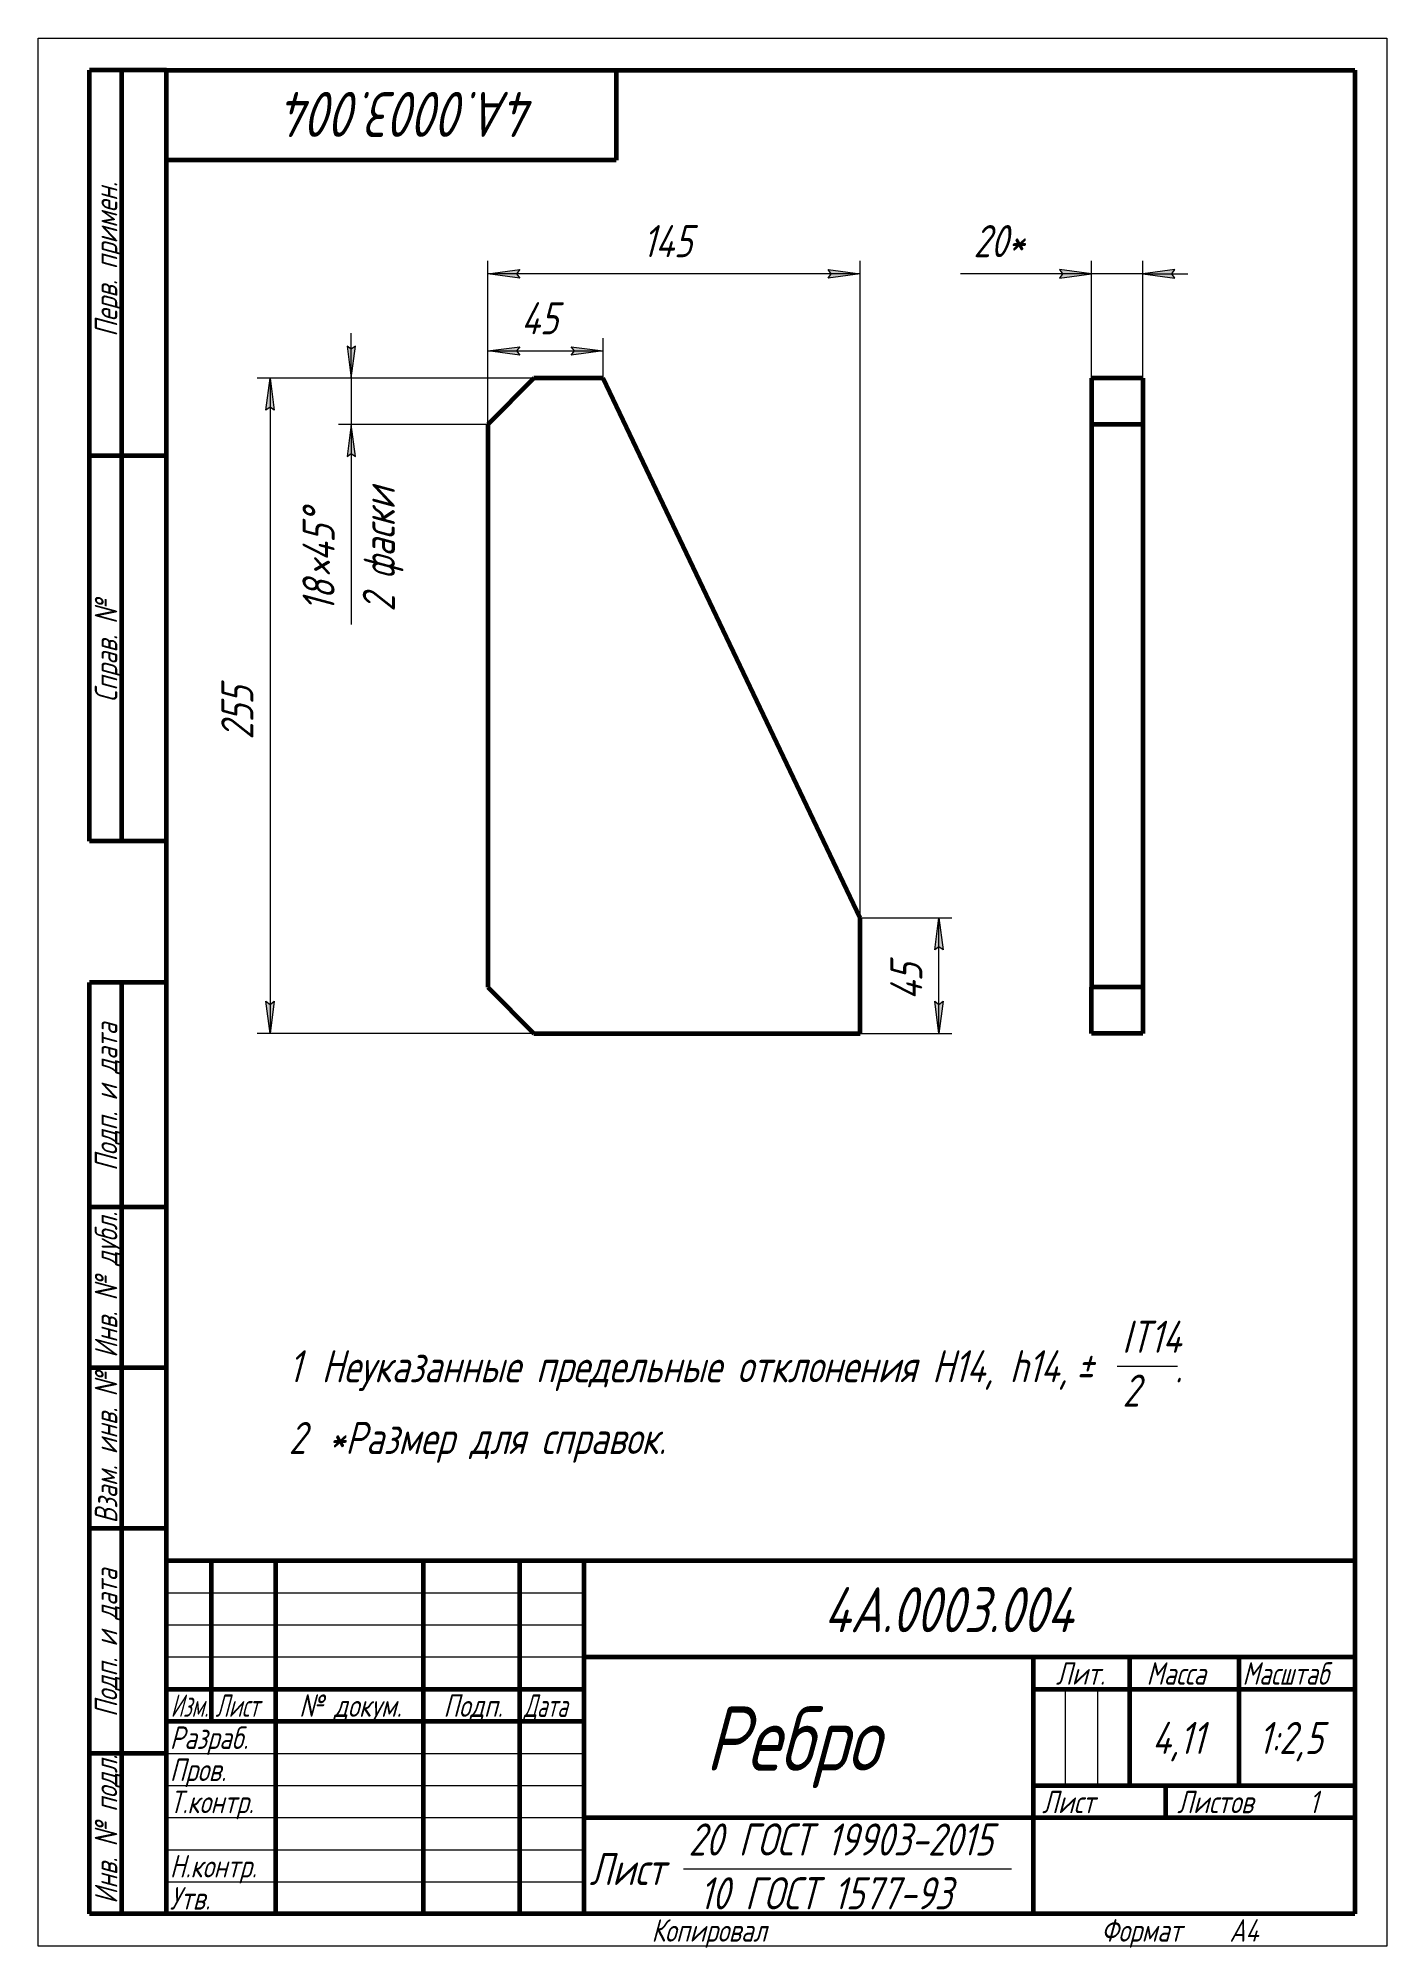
# Model space of a CAD drawing. Header units: millimetres. Extents: x 0 to 210, y 0 to 297.
import ezdxf

# ---------------------------------------------------------------- set-up
doc = ezdxf.new("R2010")
doc.units = ezdxf.units.MM
doc.linetypes.add('K5LT_BASIC', pattern=[0])
doc.linetypes.add('K5LT_THIN', pattern=[0])
doc.layers.add('Системный слой', color=7, linetype='Continuous')
doc.layers.add('Системный слой (1)', color=7, linetype='Continuous', true_color=0x6c6c6c)
doc.styles.add('KDIMTEXTSTYLE', font='GOST_AU.SHX', dxfattribs={"width": 0.96, "oblique": 15, "height": 5})
doc.styles.add('KTEXTSTYLE', font='GOST_AU.SHX', dxfattribs={"width": 0.96, "height": 5})
doc.dimstyles.new('KDIMSTYLE (0.40)', dxfattribs={"dimtxt": 5, "dimasz": 1, "dimexe": 2, "dimexo": 0, "dimgap": 1, "dimtad": 1, "dimlfac": 2.5, "dimtxsty": 'KDIMTEXTSTYLE', "dimsah": 1, "dimcen": 0, "dimdle": 1, "dimadec": 0, "dimazin": 0, "dimtfac": 0.667, "dimtmove": 0, "dimatfit": 3, "dimfxl": 1, "dimtvp": 1, "dimtolj": 1, "dimtzin": 0, "dimarcsym": 0})

# ---------------------------------------------------------------- blocks, each defined once
blk = doc.blocks.new('D0')
at = {"layer": 'Системный слой (1)'}
for points in [[(74.5, 260.32), (75, 260.98), (70, 260.32), (75, 259.66)], [(123, 259.66), (128, 260.32), (123, 260.98), (123.5, 260.32)]]:
    blk.add_hatch(color=7, dxfattribs=at).paths.add_polyline_path(points)
at = {"layer": 'Системный слой (1)', "color": 7, "linetype": 'K5LT_THIN', "lineweight": 18}
for p, q in [((70, 236.87), (70, 262.32)), ((128, 160.07), (128, 262.32)), ((70, 260.32), (75, 260.98)), ((75, 259.66), (70, 260.32)), ((75, 260.98), (74.5, 260.32)), ((74.5, 260.32), (75, 259.66)), ((123.5, 260.32), (123, 260.98)), ((123, 260.98), (128, 260.32)), ((128, 260.32), (123, 259.66)), ((123, 259.66), (123.5, 260.32))]:
    blk.add_line(p, q, dxfattribs=at)
blk.add_wipeout([(94.12, 261.32), (94.12, 268.71), (103.49, 268.71), (103.49, 261.32)]).dxf.layer = 'Системный слой (1)'
blk.add_line((128, 260.32), (70, 260.32), dxfattribs=at)
at = {"layer": 'Системный слой (1)', "color": 7, "insert": (94.12, 267.91), "char_height": 5, "attachment_point": 1, "style": 'KTEXTSTYLE'}
blk.add_mtext('\\H5.0;\\W1.000;\\Q15;\\Q15;\\W0.965;145', dxfattribs=at)
blk = doc.blocks.new('KDIMARROW_01')
at = {"layer": 'Системный слой'}
blk.add_hatch(color=0, dxfattribs=at).paths.add_polyline_path([(0, 0), (-5, 0.66), (-4.5, 0), (-5, -0.66)])
at = {"layer": 'Системный слой', "color": 0, "linetype": 'K5LT_THIN', "lineweight": 18}
for p, q in [((-4.5, 0), (-5, 0.66)), ((-5, 0.66), (0, 0)), ((0, 0), (-5, -0.66)), ((-5, -0.66), (-4.5, 0)), ((0, 0), (-1, 0))]:
    blk.add_line(p, q, dxfattribs=at)
blk = doc.blocks.new('D1')
at = {"layer": 'Системный слой (1)'}
for points in [[(48.75, 244.07), (49.41, 249.07), (48.75, 248.57), (48.09, 249.07)], [(49.41, 231.87), (48.75, 236.87), (48.09, 231.87), (48.75, 232.37)]]:
    blk.add_hatch(color=7, dxfattribs=at).paths.add_polyline_path(points)
at = {"layer": 'Системный слой (1)', "color": 7, "linetype": 'K5LT_THIN', "lineweight": 18}
for p, q in [((48.75, 244.07), (48.75, 251.07)), ((48.75, 248.57), (48.09, 249.07)), ((48.09, 249.07), (48.75, 244.07)), ((48.75, 244.07), (49.41, 249.07)), ((49.41, 249.07), (48.75, 248.57)), ((77.2, 244.07), (46.75, 244.07)), ((48.75, 244.07), (48.75, 236.87)), ((70, 236.87), (46.75, 236.87)), ((48.75, 236.87), (48.09, 231.87)), ((49.41, 231.87), (48.75, 236.87)), ((48.75, 236.87), (48.75, 231.87)), ((48.09, 231.87), (48.75, 232.37)), ((48.75, 232.37), (49.41, 231.87))]:
    blk.add_line(p, q, dxfattribs=at)
blk.add_wipeout([(57.13, 207.71), (40.37, 207.71), (40.37, 229.02), (57.13, 229.02)]).dxf.layer = 'Системный слой (1)'
for p, q in [((48.75, 236.87), (48.75, 229.87)), ((48.75, 231.91), (48.75, 205.71))]:
    blk.add_line(p, q, dxfattribs=at)
at = {"layer": 'Системный слой (1)', "color": 7, "char_height": 5, "attachment_point": 1, "rotation": 90, "style": 'KTEXTSTYLE'}
for s, insert in [('\\H5.0;\\W1.000;\\Q15;\\Q15;\\W0.965;2 фаски', (50.54, 207.71)), ('\\H5.0;\\W1.000;\\Q15;\\Q15;\\W0.965;°', (41.16, 221.34)), ('\\H5.0;\\W1.000;\\Q15;\\Q15;\\W0.965;45', (41.16, 215.52)), ('\\H5.0;\\W1.000;\\Q15;\\Q15;\\W0.965;×', (41.16, 213.01)), ('\\H5.0;\\W1.000;\\Q15;\\Q15;\\W0.965;18', (41.16, 207.71))]:
    blk.add_mtext(s, dxfattribs=dict(at, insert=insert))
blk = doc.blocks.new('D2')
at = {"layer": 'Системный слой (1)', "color": 7, "linetype": 'K5LT_THIN', "lineweight": 18}
for p, q in [((70, 236.87), (70, 250.31)), ((88, 244.07), (88, 250.31))]:
    blk.add_line(p, q, dxfattribs=at)
blk.add_wipeout([(75.18, 249.31), (75.18, 256.69), (82.51, 256.69), (82.51, 249.31)]).dxf.layer = 'Системный слой (1)'
at = {"layer": 'Системный слой (1)'}
for points in [[(75, 247.65), (74.5, 248.31), (75, 248.97), (70, 248.31)], [(88, 248.31), (83, 248.97), (83.5, 248.31), (83, 247.65)]]:
    blk.add_hatch(color=7, dxfattribs=at).paths.add_polyline_path(points)
at = {"layer": 'Системный слой (1)', "color": 7, "linetype": 'K5LT_THIN', "lineweight": 18}
for p, q in [((70, 248.31), (75, 248.97)), ((75, 247.65), (70, 248.31)), ((70, 248.31), (88, 248.31)), ((75, 248.97), (74.5, 248.31)), ((74.5, 248.31), (75, 247.65)), ((83.5, 248.31), (83, 248.97)), ((83, 248.97), (88, 248.31)), ((88, 248.31), (83, 247.65)), ((83, 247.65), (83.5, 248.31))]:
    blk.add_line(p, q, dxfattribs=at)
at = {"layer": 'Системный слой (1)', "color": 7, "insert": (75.18, 255.9), "char_height": 5, "attachment_point": 1, "style": 'KTEXTSTYLE'}
blk.add_mtext('\\H5.0;\\W1.000;\\Q15;\\Q15;\\W0.965;45', dxfattribs=at)
blk = doc.blocks.new('D3')
at = {"layer": 'Системный слой (1)', "color": 7, "linetype": 'K5LT_THIN', "lineweight": 18}
for p, q in [((128, 160.07), (142.26, 160.07)), ((128, 142.07), (142.26, 142.07))]:
    blk.add_line(p, q, dxfattribs=at)
blk.add_wipeout([(139.26, 147.25), (131.88, 147.25), (131.88, 154.59), (139.26, 154.59)]).dxf.layer = 'Системный слой (1)'
at = {"layer": 'Системный слой (1)'}
for points in [[(140.92, 155.07), (140.26, 160.07), (139.6, 155.07), (140.26, 155.57)], [(140.26, 142.07), (140.92, 147.07), (140.26, 146.57), (139.6, 147.07)]]:
    blk.add_hatch(color=7, dxfattribs=at).paths.add_polyline_path(points)
at = {"layer": 'Системный слой (1)', "color": 7, "linetype": 'K5LT_THIN', "lineweight": 18}
for p, q in [((139.6, 155.07), (140.26, 160.07)), ((140.26, 160.07), (140.92, 155.07)), ((140.26, 142.07), (140.26, 160.07)), ((140.26, 155.57), (139.6, 155.07)), ((140.92, 155.07), (140.26, 155.57)), ((140.26, 142.07), (139.6, 147.07)), ((139.6, 147.07), (140.26, 146.57)), ((140.26, 146.57), (140.92, 147.07)), ((140.92, 147.07), (140.26, 142.07))]:
    blk.add_line(p, q, dxfattribs=at)
at = {"layer": 'Системный слой (1)', "color": 7, "insert": (132.67, 147.25), "char_height": 5, "attachment_point": 1, "rotation": 90, "style": 'KTEXTSTYLE'}
blk.add_mtext('\\H5.0;\\W1.000;\\Q15;\\Q15;\\W0.965;45', dxfattribs=at)
blk = doc.blocks.new('D4')
at = {"layer": 'Системный слой (1)'}
for points in [[(36.75, 239.07), (36.1, 244.07), (35.44, 239.07), (36.1, 239.57)], [(36.1, 142.07), (36.75, 147.07), (36.1, 146.57), (35.44, 147.07)]]:
    blk.add_hatch(color=7, dxfattribs=at).paths.add_polyline_path(points)
at = {"layer": 'Системный слой (1)', "color": 7, "linetype": 'K5LT_THIN', "lineweight": 18}
for p, q in [((77.2, 244.07), (34.1, 244.07)), ((35.44, 239.07), (36.1, 244.07)), ((36.1, 244.07), (36.75, 239.07)), ((36.1, 239.57), (35.44, 239.07)), ((36.75, 239.07), (36.1, 239.57)), ((36.1, 142.07), (35.44, 147.07)), ((35.44, 147.07), (36.1, 146.57)), ((36.1, 146.57), (36.75, 147.07)), ((36.75, 147.07), (36.1, 142.07)), ((77.2, 142.07), (34.1, 142.07))]:
    blk.add_line(p, q, dxfattribs=at)
blk.add_wipeout([(35.1, 187.8), (27.71, 187.8), (27.71, 197.93), (35.1, 197.93)]).dxf.layer = 'Системный слой (1)'
blk.add_line((36.1, 244.07), (36.1, 142.07), dxfattribs=at)
at = {"layer": 'Системный слой (1)', "color": 7, "insert": (28.51, 187.8), "char_height": 5, "attachment_point": 1, "rotation": 90, "style": 'KTEXTSTYLE'}
blk.add_mtext('\\H5.0;\\W1.000;\\Q15;\\Q15;\\W0.965;255', dxfattribs=at)
blk = doc.blocks.new('D5')
at = {"layer": 'Системный слой (1)'}
for points in [[(159.01, 259.66), (164.01, 260.32), (159.01, 260.98), (159.51, 260.32)], [(176.51, 260.32), (177.01, 260.98), (172.01, 260.32), (177.01, 259.66)]]:
    blk.add_hatch(color=7, dxfattribs=at).paths.add_polyline_path(points)
at = {"layer": 'Системный слой (1)', "color": 7, "linetype": 'K5LT_THIN', "lineweight": 18}
for p, q in [((164.01, 244.07), (164.01, 262.32)), ((172.01, 244.07), (172.01, 262.32)), ((164.01, 260.32), (159.01, 260.98)), ((159.01, 260.98), (159.51, 260.32)), ((159.51, 260.32), (159.01, 259.66)), ((159.01, 259.66), (164.01, 260.32)), ((164.01, 260.32), (159.01, 260.32)), ((172.01, 260.32), (164.01, 260.32)), ((177.01, 260.98), (172.01, 260.32)), ((172.01, 260.32), (177.01, 259.66)), ((172.01, 260.32), (179.01, 260.32)), ((176.51, 260.32), (177.01, 260.98)), ((177.01, 259.66), (176.51, 260.32))]:
    blk.add_line(p, q, dxfattribs=at)
blk.add_wipeout([(145.63, 261.32), (145.63, 268.71), (156.52, 268.71), (156.52, 261.32)]).dxf.layer = 'Системный слой (1)'
for p, q in [((158.97, 260.32), (143.63, 260.32)), ((164.01, 260.32), (157.01, 260.32))]:
    blk.add_line(p, q, dxfattribs=at)
at = {"layer": 'Системный слой (1)', "color": 7, "insert": (145.63, 267.91), "char_height": 5, "attachment_point": 1, "style": 'KTEXTSTYLE'}
blk.add_mtext('\\H5.0;\\W1.000;\\Q15;\\Q15;\\W0.965;20*', dxfattribs=at)
blk = doc.blocks.new('U0')
at = {"color": 7, "linetype": 'K5LT_THIN', "lineweight": 18}
for p, q in [((0, 0), (0, 297)), ((0, 297), (210, 297)), ((210, 297), (210, 0)), ((20, 55), (85, 55)), ((20, 50), (85, 50)), ((20, 45), (85, 45)), ((159.96, 25), (159.96, 40)), ((164.98, 25), (164.98, 40)), ((20, 30), (85, 30)), ((20, 25), (85, 25)), ((20, 20), (85, 20)), ((20, 15), (85, 15)), ((100.5, 12), (151.56, 12)), ((20, 10), (85, 10)), ((210, 0), (0, 0))]:
    blk.add_line(p, q, dxfattribs=at)
at = {"color": 150, "linetype": 'K5LT_BASIC', "lineweight": 60, "true_color": 0x0080ff}
for p, q in [((8, 172), (8, 292)), ((20, 292), (8, 292)), ((13, 172), (13, 292)), ((20, 5), (20, 292)), ((20, 292), (205, 292)), ((90, 292), (90, 278)), ((205, 292), (205, 5)), ((90, 278), (20, 278)), ((20, 232), (8, 232)), ((20, 172), (8, 172)), ((8, 5), (8, 150)), ((20, 150), (8, 150)), ((13, 5), (13, 150)), ((20, 115), (8, 115)), ((20, 90), (8, 90)), ((20, 65), (8, 65)), ((20, 60), (205, 60)), ((20, 5), (20, 60)), ((27, 35), (27, 60)), ((37, 5), (37, 60)), ((60, 5), (60, 60)), ((75, 5), (75, 60)), ((85, 5), (85, 60)), ((85, 45), (205, 45)), ((155, 5), (155, 45)), ((170, 25), (170, 45)), ((187, 25), (187, 45)), ((20, 40), (85, 40)), ((155, 40), (170, 40)), ((170, 40), (205, 40)), ((20, 35), (85, 35)), ((20, 30), (8, 30)), ((155, 25), (205, 25)), ((175.57, 20), (175.57, 25)), ((85, 20), (155, 20)), ((155, 20), (205, 20)), ((20, 5), (8, 5)), ((205, 5), (20, 5))]:
    blk.add_line(p, q, dxfattribs=at)
at = {"color": 7, "attachment_point": 1, "style": 'KTEXTSTYLE'}
for s, insert, char_height, rotation in [('\\H5.0;\\W1.000;\\Q15;\\Q15;\\W0.965;\\H7.00;4А.0003.004', (77.67, 281.64), 7, 180), ('\\H5.0;\\W1.000;\\Q15;\\Q15;\\W0.965;\\H3.50;Перв. примен.', (8.82, 250.52), 3.5, 90), ('\\H5.0;\\W1.000;\\Q15;\\Q15;\\W0.965;\\H3.50;Справ. №', (8.82, 193.63), 3.5, 90), ('\\H5.0;\\W1.000;\\Q15;\\Q15;\\W0.965;\\H3.50;Подп. и дата', (8.82, 120.66), 3.5, 90), ('\\H5.0;\\W1.000;\\Q15;\\Q15;\\W0.965;\\H3.50;Инв. № дубл.', (8.82, 91.57), 3.5, 90), ('\\H5.0;\\W1.000;\\Q15;\\Q15;\\W0.965;\\H3.50;Взам. инв. №', (8.82, 65.8), 3.5, 90), ('\\H5.0;\\W1.000;\\Q15;\\Q15;\\W0.965;\\H3.50;Подп. и дата', (8.82, 35.66), 3.5, 90), ('\\H5.0;\\W1.000;\\Q15;\\Q15;\\W0.965;\\H3.50;Инв. № подл.', (8.82, 6.57), 3.5, 90)]:
    blk.add_mtext(s, dxfattribs=dict(at, insert=insert, char_height=char_height, rotation=rotation))
for s, insert, char_height in [('\\H5.0;\\W1.000;\\Q15;\\Q15;\\W0.965;\\H7.00;4А.0003.004', (122.33, 55.86), 7), ('\\H5.0;\\W1.000;\\Q15;\\Q15;\\W0.965;\\H3.50;Лит.', (158.47, 44.18), 3.5), ('\\H5.0;\\W1.000;\\Q15;\\Q15;\\W0.965;\\H3.50;Масса', (172.58, 44.18), 3.5), ('\\H5.0;\\W1.000;\\Q15;\\Q15;\\W0.930;\\H3.50;Масштаб', (187.52, 44.18), 3.5), ('\\H5.0;\\W1.000;\\Q15;\\Q15;\\W0.784;\\H3.50;Изм.', (20.62, 39.18), 3.5), ('\\H5.0;\\W1.000;\\Q15;\\Q15;\\W0.799;\\H3.50;Лист', (27.61, 39.18), 3.5), ('\\H5.0;\\W1.000;\\Q15;\\Q15;\\W0.965;\\H3.50;№ докум.', (40.63, 39.18), 3.5), ('\\H5.0;\\W1.000;\\Q15;\\Q15;\\W0.965;\\H3.50;Подп.', (63.1, 39.18), 3.5), ('\\H5.0;\\W1.000;\\Q15;\\Q15;\\W0.799;\\H3.50;Дата', (75.61, 39.18), 3.5), ('\\H5.0;\\W1.000;\\Q15;\\Q15;\\W0.965;\\H10.00;Ребро', (103.89, 37.29), 10), ('\\H5.0;\\W1.000;\\Q15;\\Q15;\\W0.965;\\H3.50;Разраб.', (20.5, 34.18), 3.5), ('\\H5.0;\\W1.000;\\Q15;\\Q15;\\W0.965;4,11', (173.42, 34.9), 5), ('\\H5.0;\\W1.000;\\Q15;\\Q15;\\W0.965;{\\c16711680;1:2,5}', (190, 34.9), 5), ('\\H5.0;\\W1.000;\\Q15;\\Q15;\\W0.965;\\H3.50;Пров.', (20.5, 29.18), 3.5), ('\\H5.0;\\W1.000;\\Q15;\\Q15;\\W0.965;\\H3.50;Т.контр.', (20.5, 24.18), 3.5), ('\\H5.0;\\W1.000;\\Q15;\\Q15;\\W0.965;\\H3.50;Лист', (156.32, 24.18), 3.5), ('\\H5.0;\\W1.000;\\Q15;\\Q15;\\W0.965;\\H3.50;Листов', (177.36, 24.18), 3.5), ('\\H5.0;\\W1.000;\\Q15;\\Q15;\\W0.965;\\H3.50;1', (197.91, 24.18), 3.5), ('\\H5.0;\\W1.000;\\Q15;\\Q15;\\W0.965;20 ГОСТ 19903-2015', (101.26, 19.09), 5), ('\\H5.0;\\W1.000;\\Q15;\\Q15;\\W0.965;\\H3.50;Н.контр.', (20.5, 14.18), 3.5), ('\\H5.0;\\W1.000;\\Q15;\\Q15;\\W0.965;Лист', (85.86, 14.5), 5), ('\\H5.0;\\W1.000;\\Q15;\\Q15;\\W0.965;\\H3.50;Утв.', (20.5, 9.18), 3.5), ('\\H5.0;\\W1.000;\\Q15;\\Q15;\\W0.965;10 ГОСТ 1577-93', (102.97, 10.71), 5), ('\\H5.0;\\W1.000;\\Q15;\\Q15;\\W0.965;\\H3.50;Копировал', (95.5, 4.18), 3.5), ('\\H5.0;\\W1.000;\\Q15;\\Q15;\\W0.965;\\H3.50;Формат', (165.5, 4.18), 3.5), ('\\H5.0;\\W1.000;\\Q15;\\Q15;\\W0.965;\\H3.50;A4', (185.5, 4.18), 3.5)]:
    blk.add_mtext(s, dxfattribs=dict(at, insert=insert, char_height=char_height))
blk = doc.blocks.new('U1')
at = {"color": 7, "linetype": 'K5LT_THIN', "lineweight": 18}
blk.add_line((168.03, 90.26), (177.42, 90.26), dxfattribs=at)
at = {"color": 7, "char_height": 5, "attachment_point": 1, "style": 'KTEXTSTYLE'}
for s, insert in [('\\H5.0;\\W1.000;\\Q15;\\Q15;\\W0.965;IT14', (168.79, 97.35)), ('\\H5.0;\\W1.000;\\Q15;\\Q15;\\W0.965;1', (39, 92.76)), ('\\H5.0;\\W1.000;\\Q15;\\Q15;\\W0.965;Неуказанные предельные отклонения H14, h14, ', (44.12, 92.76)), ('\\H5.0;\\W1.000;\\Q15;\\Q15;\\W0.965; ', (164.5, 92.76)), ('\\H5.0;\\W1.000;\\Q15;\\Q15;\\W0.965;±', (161.59, 92.76)), ('\\H5.0;\\W1.000;\\Q15;\\Q15;\\W0.965;2', (168.85, 88.97)), ('\\H5.0;\\W1.000;\\Q15;\\Q15;\\W0.965;.', (177.01, 92.76)), ('\\H5.0;\\W1.000;\\Q15;\\Q15;\\W0.965;2', (39, 81.59)), ('\\H5.0;\\W1.000;\\Q15;\\Q15;\\W0.965;*Размер для справок.', (45.17, 81.59))]:
    blk.add_mtext(s, dxfattribs=dict(at, insert=insert))

msp = doc.modelspace()

# ---------------------------------------------------------------- linework, layer by layer
at = {"layer": 'Системный слой (1)', "color": 150, "linetype": 'K5LT_BASIC', "lineweight": 60, "true_color": 0x0080ff}
for p, q in [((77.1967, 244.0744), (69.9967, 236.8744)), ((87.9967, 244.0744), (77.1967, 244.0744)), ((127.9967, 160.0744), (87.9967, 244.0744)), ((164.0143, 244.0744), (164.0143, 236.8744)), ((172.0143, 244.0744), (164.0143, 244.0744)), ((172.0143, 244.0744), (172.0143, 236.8744)), ((69.9967, 236.8744), (69.9967, 149.2744)), ((172.0143, 236.8744), (164.0143, 236.8744)), ((164.0143, 236.8744), (164.0143, 149.2744)), ((172.0143, 236.8744), (172.0143, 149.2744)), ((127.9967, 142.0744), (127.9967, 160.0744)), ((69.9967, 149.2744), (77.1967, 142.0744)), ((172.0143, 149.2744), (164.0143, 149.2744)), ((164.0143, 142.0744), (164.0143, 149.2744)), ((172.0143, 149.2744), (172.0143, 142.0744)), ((77.1967, 142.0744), (127.9967, 142.0744)), ((172.0143, 142.0744), (164.0143, 142.0744))]:
    msp.add_line(p, q, dxfattribs=at)

# ---------------------------------------------------------------- block references
msp.add_blockref('U1', (0, 0))

# ---------------------------------------------------------------- next in the draw order: dimensions: what is measured, and where the dimension line sits
at = {"layer": 'Системный слой (1)', "color": 7}
dim = msp.add_linear_dim(base=(127.9967, 260.3232), p1=(69.9967, 236.8744), p2=(127.9967, 160.0744), dimstyle='KDIMSTYLE (0.40)', override={"dimexo": 0, "dimpost": '\\H5.0;\\W0.965;\\Q15;<>', "dimblk1": 'KDIMARROW_01', "dimblk2": 'KDIMARROW_01', "dimse1": 0, "dimse2": 0, "dimclrt": 7, "dimtol": 1, "dimtp": 0, "dimtm": 0, "dimtdec": 5, "dimtolj": 1}, dxfattribs=at)
dim.commit()
dim.dimension.update_dxf_attribs({"geometry": 'D0', "text_midpoint": (98.9967, 260.3232), "dimtype": 160})
dim = msp.add_linear_dim(base=(172.0143, 260.3232), p1=(164.0143, 244.0744), p2=(172.0143, 244.0744), angle=180, dimstyle='KDIMSTYLE (0.40)', override={"dimexo": 0, "dimtoh": 1, "dimpost": '\\H5.0;\\W0.965;\\Q15;<>\\H5.0;\\W0.965;\\Q15;\\Q15;*', "dimblk1": 'KDIMARROW_01', "dimblk2": 'KDIMARROW_01', "dimse1": 0, "dimse2": 0, "dimclrt": 7, "dimtol": 1, "dimtp": 0, "dimtm": 0, "dimtdec": 5, "dimtmove": 1, "dimtolj": 1}, dxfattribs=at)
dim.commit()
dim.dimension.update_dxf_attribs({"geometry": 'D5', "text_midpoint": (151.3018, 260.3232), "dimtype": 160})

# ---------------------------------------------------------------- next in the draw order: dimensions: what is measured, and where the dimension line sits
dim = msp.add_linear_dim(base=(48.7484, 244.0744), p1=(69.9967, 236.8744), p2=(77.1967, 244.0744), angle=90, dimstyle='KDIMSTYLE (0.40)', override={"dimexo": 0, "dimtoh": 1, "dimpost": '\\H5.0;\\W0.965;\\Q15;<>\\H5.0;\\W0.965;\\Q15;\\Q15;\\Q15;×\\Q15;°\\X\\H5.0;\\W0.965;\\Q15;\\Q15;2 фаски', "dimblk1": 'KDIMARROW_01', "dimblk2": 'KDIMARROW_01', "dimse1": 0, "dimse2": 0, "dimclrt": 7, "dimtol": 1, "dimtp": 0, "dimtm": 0, "dimtdec": 5, "dimtmove": 1, "dimtolj": 1}, dxfattribs=at)
dim.commit()
dim.dimension.update_dxf_attribs({"geometry": 'D1', "text_midpoint": (48.7484, 218.8099)})
dim = msp.add_linear_dim(base=(140.2578, 142.0744), p1=(127.9967, 160.0744), p2=(127.9967, 142.0744), angle=90, dimstyle='KDIMSTYLE (0.40)', override={"dimexo": 0, "dimpost": '\\H5.0;\\W0.965;\\Q15;<>', "dimblk1": 'KDIMARROW_01', "dimblk2": 'KDIMARROW_01', "dimse1": 0, "dimse2": 0, "dimclrt": 7, "dimtol": 1, "dimtp": 0, "dimtm": 0, "dimtdec": 5, "dimtolj": 1}, dxfattribs=at)
dim.commit()
dim.dimension.update_dxf_attribs({"geometry": 'D3', "text_midpoint": (140.2578, 151.0744), "dimtype": 160})

# ---------------------------------------------------------------- next in the draw order: dimensions: what is measured, and where the dimension line sits
dim = msp.add_linear_dim(base=(69.9967, 248.3117), p1=(87.9967, 244.0744), p2=(69.9967, 236.8744), dimstyle='KDIMSTYLE (0.40)', override={"dimexo": 0, "dimpost": '\\H5.0;\\W0.965;\\Q15;<>', "dimblk1": 'KDIMARROW_01', "dimblk2": 'KDIMARROW_01', "dimse1": 0, "dimse2": 0, "dimclrt": 7, "dimtol": 1, "dimtp": 0, "dimtm": 0, "dimtdec": 5, "dimtolj": 1}, dxfattribs=at)
dim.commit()
dim.dimension.update_dxf_attribs({"geometry": 'D2', "text_midpoint": (78.9967, 248.3117), "dimtype": 160})

# ---------------------------------------------------------------- next in the draw order: dimensions: what is measured, and where the dimension line sits
dim = msp.add_linear_dim(base=(36.0951, 244.0744), p1=(77.1967, 142.0744), p2=(77.1967, 244.0744), angle=90, dimstyle='KDIMSTYLE (0.40)', override={"dimexo": 0, "dimpost": '\\H5.0;\\W0.965;\\Q15;<>', "dimblk1": 'KDIMARROW_01', "dimblk2": 'KDIMARROW_01', "dimse1": 0, "dimse2": 0, "dimclrt": 7, "dimtol": 1, "dimtp": 0, "dimtm": 0, "dimtdec": 5, "dimtolj": 1}, dxfattribs=at)
dim.commit()
dim.dimension.update_dxf_attribs({"geometry": 'D4', "text_midpoint": (36.0951, 193.0744), "dimtype": 160})

# ---------------------------------------------------------------- next in the draw order: block references
msp.add_blockref('U0', (0, 0))

doc.saveas('drawing.dxf')
